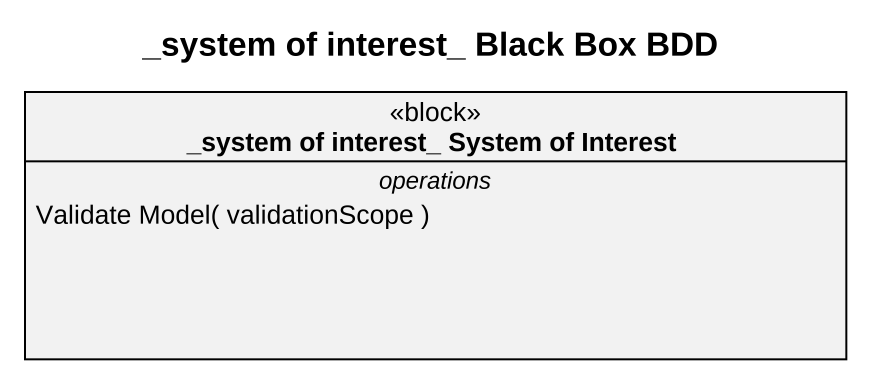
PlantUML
@startuml
title _system of interest_ Black Box BDD
hide circle
hide empty members
class "_system of interest_ System of Interest" as system_of_interest_System <<block>> {
  -- operations --
  Validate Model( validationScope )
}
@enduml
